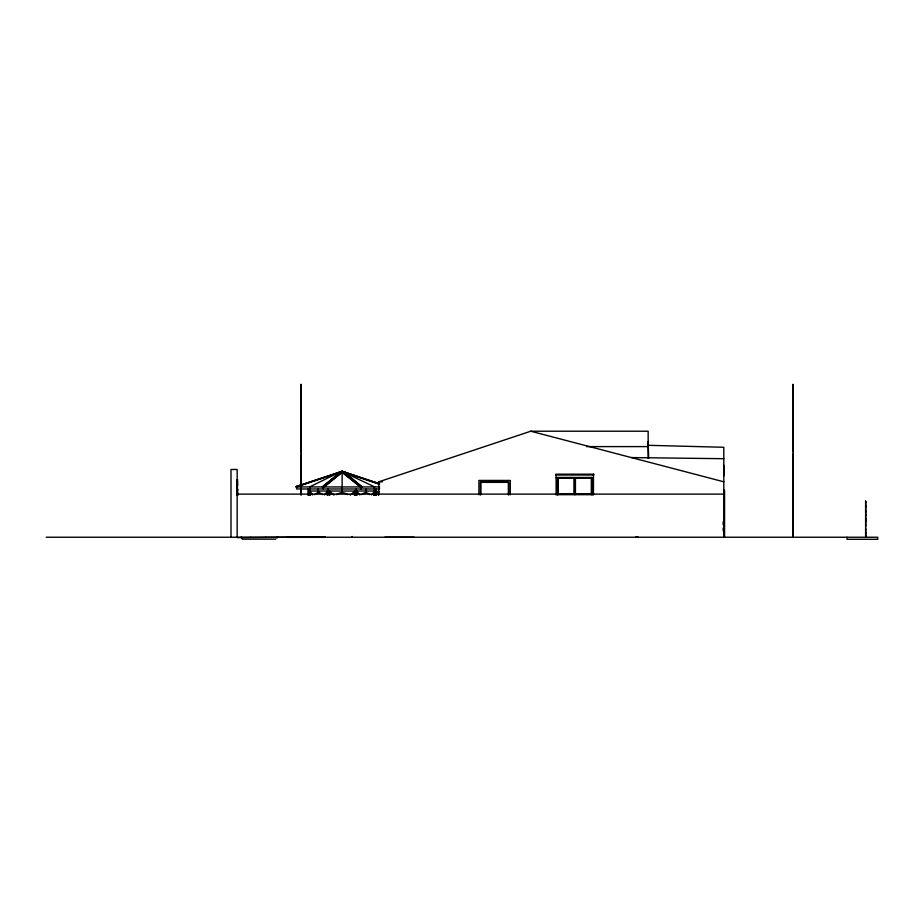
<?xml version="1.0" encoding="UTF-8"?>
<svg xmlns="http://www.w3.org/2000/svg" width="924" height="924" viewBox="0 0 924 924"><rect width="100%" height="100%" fill="white"/><g stroke="black" fill="none" stroke-linecap="round" stroke-linejoin="round"><path stroke-width="1.39" d="M300.993 414.968L300.993 413.467M301.085 411.157L300.993 409.228L300.993 410.487M300.993 406.779L301.108 417.729M300.993 401.697L300.993 400.854M300.993 398.775L301.085 392.492M301.005 395.611L301.062 389.247L301.062 393.393M301.074 494.617L301.085 484.661L301.028 495.172M301.051 481.161L300.981 467.509M301.12 438.577L301.028 470.281M301.074 437.988L301.016 431.011L301.005 432.409M301.12 425.34L301.12 424.243M301.12 424.844L301.12 424.509M301.085 394.294L300.993 406.941M352.125 537.006L352.136 536.498M793.046 398.775L793.046 397.539M793.092 522.834L793.092 537.237L793.046 484.534M793.104 521.309L793.092 496.361M793.081 498.486L793.104 497.089M793.104 495.576L793.046 485.885M793.104 481.161L793.023 467.509M793.162 438.577L793.081 470.281M793.115 437.988L793.058 431.67M793.035 427.685L793.115 445.426L793.115 444.779M793.173 425.34L793.173 424.243M793.173 424.509L793.173 425.132M793.046 406.779L793.162 417.729M865.661 533.495L865.661 504.354M865.661 505.682L865.661 500.9M865.661 536.44L865.661 530.006M865.661 532.744L865.661 536.729M300.981 417.174L300.981 424.359L300.981 423.677M300.993 402.968L300.993 403.973M301.016 491.799L301.016 493.416L301.051 491.845M301.039 490.69L301.028 492.122M301.074 488.08L301.097 490.194M301.016 486.278L301.005 485.216M301.051 480.792L301.051 481.531L301.051 479.637M301.051 480.515L300.993 475.814M301.108 461.423L301.108 462.508L301.108 460.233M301.074 458.697L301.108 457.854M301.097 448.336L301.097 448.983L301.062 440.806M301.108 445.287L301.108 452.159M301.085 438.38L301.085 439.87M301.108 419.046L301.108 419.946M301.028 414.414L301.085 407.357L301.108 410.545M793.035 417.174L793.162 426.01M793.046 411.099L793.046 410.487M793.046 402.968L793.046 406.941M793.058 393.947L793.115 389.247L793.081 403.904M793.058 492.862L793.104 492.307M793.092 490.69L793.081 492.122M793.069 486.278L793.058 485.216M793.092 479.637L793.104 481.346M793.162 486.879L793.046 475.814M793.162 461.423L793.15 462.508L793.15 460.233M793.162 457.854L793.15 464.749M793.162 453.684L793.127 455.22M793.15 448.983L793.15 448.336M793.023 447.597L793.162 445.287M793.127 438.38L793.127 439.87M793.058 432.409L793.058 431.554M793.162 419.046L793.162 419.946M793.139 409.967L793.127 411.099M793.127 500.704L793.115 499.595L793.104 500.866M793.104 498.44L793.104 498.209M865.661 505.567L865.673 515.5M865.673 521.436L865.661 521.852M865.673 511.781L865.673 510.764M865.661 501.328L865.661 502.795M300.97 451.732L300.97 449.237L300.981 450.311M301.028 408.131L301.028 407.218M301.051 494.375L301.005 486.879M301.108 456.976L301.108 458.269M301.016 493.416L301.016 492.792M301.005 490.875L301.085 491.487L301.005 489.42M301.108 486.879L300.993 473.596M793.023 451.732L793.115 440.806M793.035 408.466L793.035 414.414M793.081 408.131L793.127 407.357L793.035 421.598M793.162 456.976L793.162 458.269M793.069 493.416L793.069 492.792M793.058 490.875L793.058 490.505M793.15 485.77L793.092 472.487L793.046 478.02M865.661 535.677L865.661 535.054M301.097 458.662L301.097 464.749M793.023 449.237L793.023 451.212M793.058 489.42L793.058 489.87M301.028 397.99L301.005 397.262L300.981 421.598M301.051 387.272L301.039 384.245L301.039 387.306M301.005 435.435L301.016 424.924L301.108 428.239M793.081 397.99L793.127 392.492M793.104 387.272L793.092 384.245L793.092 387.306M793.058 435.435L793.035 422.118M865.673 518.872L865.661 519.531M865.661 507.033L865.661 505.902M793.046 410.037L793.115 397.262M236.983 482.686L237.098 479.799L237.757 495.172L237.757 494.19M237.029 486.521L237.202 479.799L237.272 490.217M237.029 491.429L236.902 479.799L237.572 479.764M237.006 494.502L236.879 483.691M237.168 495.218L236.879 488.6M360.21 486.682L342.134 472.36L324.093 486.936L342.099 472.118L360.21 486.682L361.931 486.936L343.89 471.852L342.134 471.332L296.015 486.682L339.582 472.118L344.687 472.118L378.713 483.495M361.053 486.936L343.012 471.852L342.134 471.332L339.951 472.118M344.317 472.118L342.134 471.332L340.378 471.852L309.575 486.936M276.726 537.422L276.195 537.756L276.934 537.433M324.474 494.929L327.616 491.037M371.575 494.929L374.705 491.037L374.59 495.368M350.277 495.102L354.897 491.037M337.191 474.936L322.337 486.936L340.355 472.118L296.454 486.936M277.05 537.329L277.258 537.329M378.84 483.806L342.134 471.332L323.181 486.682L323.273 488.981M277.743 537.352L277.061 537.756L277.893 537.352M340.378 472.36L296.015 486.682M378.84 495.021L378.84 481.797L530.78 431.219L648.151 431.219L648.151 458.443M648.151 441.522L648.66 458.443M586.601 446.604L648.151 446.604M723.804 465.13L723.804 475.906M339.651 471.852L344.606 471.852M339.651 472.36L344.606 472.36M556.121 477.835L593.462 477.835M378.84 481.797L382.536 481.797M236.879 484.673L237.399 483.726M237.757 485.354L237.526 479.764M322.303 486.682L324.058 486.682M296.096 486.936L379.66 486.936M379.66 488.981L296.604 488.981L296.604 486.936M237.272 489.235L237.757 490.263M236.879 489.581L237.526 489.454M236.914 489.789L237.399 488.634M723.804 490.263L724.566 490.263L724.566 537.237M237.272 490.436L237.526 489.235M327.5 491.037L308.708 491.037L308.708 495.368M328.84 491.037L355.428 491.037M356.306 491.037L375.548 491.037L375.548 495.368M377.812 491.429L378.84 491.487M378.84 492.192L377.812 492.192L377.812 491.36M236.879 493.508L236.879 494.49M237.156 494.121L723.804 494.121M555.867 494.652L593.728 494.652M723.804 495.033L723.804 518.641M287.433 536.729L324.971 536.729M636.024 536.729L638.334 537.237M46.2 537.237L877.8 537.237L877.8 539.293L846.996 539.293L846.996 537.237M287.087 537.364L324.971 537.364M242.18 539.166L275.548 539.166M631.311 457.565L723.804 458.697M647.816 445.299L723.804 447.274L723.804 537.237M241.095 537.422L241.603 537.756L240.771 537.352M530.78 431.219L723.804 481.797M250.531 537.352L250.901 537.352M379.718 483.957L343.959 472.118L361.954 486.682M379.279 484.199L343.89 472.36L374.694 486.936M241.73 537.433L242.458 537.756L241.464 537.364M265.442 537.352L265.823 537.352M329.36 491.037L333.991 495.102M356.652 491.037L359.794 494.929M309.552 491.037L312.693 494.929M236.983 481.208L237.526 495.345M237.041 484.846L237.364 495.183M237.006 488.577L237.133 495.356M301.074 454.273L301.085 455.22M793.139 408.05L793.139 406.93M793.035 459.771L793.023 457.842M865.661 512.081L865.661 511.376M301.074 442.954L300.981 422.43M793.15 411.642L793.15 412.751M793.035 424.359L793.035 423.677M301.097 411.642L301.108 412.751M865.661 501.848L865.661 503.568M865.661 505.982L865.673 506.606M793.127 394.444L793.127 395.264M793.127 397.828L793.127 395.98M793.115 398.671L793.127 400.034M793.162 422.176L793.173 423.227M793.162 429.348L793.162 430.457M793.15 476.368L793.15 479.129M793.139 487.976L793.15 490.194M301.085 394.444L301.085 395.264M301.085 397.828L301.074 395.98M301.074 398.671L301.074 400.034M301.12 422.176L301.12 423.227M300.993 422.118L300.993 422.707M301.12 429.348L301.12 430.457M301.074 444.779L301.074 445.426L301.12 432.663M301.097 476.368L301.108 479.129M301.108 484.661L301.051 472.487L300.981 476.923M865.661 520.004L865.673 521.679M865.661 524.786L865.661 526.957M865.661 528.274L865.661 530.076M793.162 413.12L793.162 414.241M793.127 437.214L793.127 440.471M793.081 463.467L793.092 474.774M301.108 422.441L301.108 426.01M301.074 437.214L301.074 440.471M301.039 463.467L301.051 474.774M300.981 457.842L300.981 463.64M301.005 484.534L301.005 487.433M865.673 514.726L865.661 525.225M793.127 399.711L793.127 401.813M793.035 422.43L793.162 428.239M793.162 446.5L793.162 450.924M793.127 454.827L793.127 458.142M793.139 487.433L793.104 494.375M793.104 494.814L793.092 504.573M793.092 505.37L793.092 506.826M723.157 521.841L723.157 524.659M723.157 527.997L723.157 530.826M593.462 475.017L593.462 494.652M592.122 494.837L592.122 477.454L557.472 477.454L557.472 494.837M591.672 477.835L591.672 494.652M575.109 477.835L575.109 494.652M574.474 477.835L574.474 494.652M557.923 477.835L557.923 494.652M556.121 475.017L556.121 494.652M510.279 494.825L510.279 480.434L478.909 480.434L478.909 494.825M508.743 494.825L508.743 481.982L480.445 481.982L480.445 494.825M508.362 494.802L508.362 482.363L480.827 482.363L480.827 494.802M414.195 537.237L384.823 537.237M378.332 491.487L378.332 495.021M376.276 488.981L376.276 495.368M374.324 486.936L374.324 488.981M374.22 491.037L374.22 495.368M373.862 491.037L373.862 495.368M366.274 488.981L366.274 491.037M365.685 491.037L365.685 492.573A12.948 9.159 -90 0 1 369.681 494.663M360.995 486.936L360.995 488.981M356.999 491.037L356.999 495.368M356.271 488.981L356.306 495.368M355.255 491.037L355.255 495.368M354.55 491.037L354.55 495.368M342.134 471.332L342.134 492.573A12.948 12.948 0 0 1 347.794 494.663M329.718 491.037L329.718 495.368M329.013 491.037L329.013 495.368M327.985 488.981L327.985 494.663M327.258 491.037L327.258 495.368M318.584 491.037L318.584 492.573A12.948 9.159 -90 0 1 322.591 494.663M317.983 488.981L317.983 491.037M310.406 491.037L310.406 495.368M309.944 486.936L309.944 488.981M310.037 491.037L310.037 495.368M307.981 488.981L307.981 495.368M301.085 399.711L301.085 401.813M301.074 454.827L301.074 458.142M289.062 537.237L237.156 537.618L237.156 469.473L231 469.473L231 537.237M237.526 494.144L237.503 495.172M361.677 494.663A12.948 9.159 -90 0 1 365.685 492.573M336.463 494.663A12.948 12.948 0 0 1 342.134 492.573M314.576 494.663A12.948 9.159 -90 0 1 318.584 492.573M301.028 387.583L301.028 389.951L301.051 386.752L301.028 387.583M793.081 387.583L793.081 389.951L793.104 386.752L793.081 387.583M593.728 474.185L555.867 474.185L555.867 475.017L593.728 475.017L593.728 474.185M574.151 478.158L558.235 478.158L558.235 494.328L574.151 494.328L574.151 478.158M591.348 478.158L575.433 478.158L575.433 494.328L591.348 494.328L591.348 478.158"/></g></svg>
